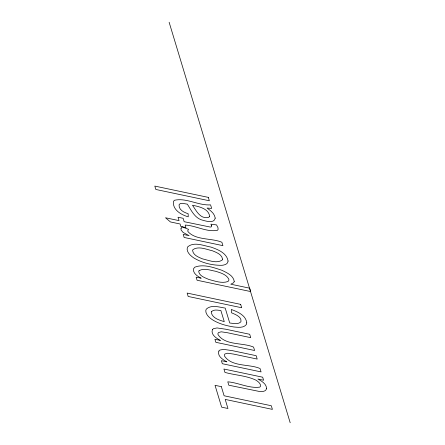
<?xml version="1.0" encoding="UTF-8"?>
<svg xmlns="http://www.w3.org/2000/svg" width="445" height="445" viewBox="0 0 445 445"><rect width="100%" height="100%" fill="white"/><g stroke="black" fill="none" stroke-linecap="round" stroke-linejoin="round"><path stroke-width="0.67" d="M169.128 22.25L290.19 422.75M181.054 228.302L181.043 229.915L183.012 232.362L189.103 235.661L183.223 234.42L184.147 237.469L222.912 245.657L221.888 242.269C211.753 237.858 195.861 240.578 187.885 231.517L187.862 230.354L188.558 229.336L182.111 226.883L181.054 228.302M211.62 225.71L211.497 226.766L210.396 227.078L184.163 221.705L183.14 218.306L178.028 217.227L179.057 220.625L165.512 217.766L170.474 221.96L180.075 223.991L180.82 226.472L185.932 227.551L185.181 225.07C195.833 225.493 207.103 232.624 217.661 230.204L218.139 229.164L217.928 227.59L216.57 224.909L210.913 224.169L211.62 225.71M215.224 218.122C214.323 223.507 206.73 221.321 203.143 220.347C194.843 218.534 191.45 210.563 187.339 204.166L182.266 203.298L180.247 203.549L179.068 204.806C178.634 209.918 184.024 212.454 188.135 213.695L188.257 216.815C181.338 214.968 172.248 209.706 173.511 201.385L174.412 200.278C186.321 197.53 198.431 205.735 210.58 204.867L211.653 208.399L207.075 208.065C210.524 210.596 214.685 213.517 215.224 218.122M246.775 322.898L246.352 324.539C243.432 328.249 237.958 327.298 233.836 326.975C226.766 325.851 219.68 324.016 213.45 320.394A17.483 7.47 19.6 0 1 206.947 314.565L206.013 312.524L205.768 310.682L206.241 309.164C211.275 304.397 219.185 307.178 225.215 308.096L229.715 322.981C233.308 323.359 238.014 324.744 240.912 321.846C242.069 316.734 235.149 314.404 231.517 312.791L231.3 309.47C237.613 311.795 245.952 315.249 246.775 322.898M228.074 261.037L227.64 262.622A17.299 7.393 19.6 0 1 222.072 265.303C212.148 265.459 201.991 262.906 193.486 257.738C190.199 255.408 185.86 251.575 187.462 247.086C193.786 241.268 203.677 245.79 210.941 247.075C217.733 249.445 226.839 252.971 228.074 261.037M212.376 329.678C210.585 334.785 216.648 338.411 220.431 340.431L214.918 339.268L215.842 342.311L254.607 350.499L253.583 347.117C242.942 342.361 225.42 345.782 218.033 334.646L217.944 333.439L218.506 332.537L221.26 331.809L227.145 332.682L250.724 337.66L249.701 334.278L225.865 329.244L217.038 327.943L213.433 328.66L212.376 329.678M218.851 351.083C217.054 356.195 223.117 359.816 226.9 361.841L221.393 360.673L222.311 363.721L261.076 371.909L260.052 368.521C249.417 363.771 231.895 367.192 224.503 356.056L224.419 354.849L224.975 353.947L227.729 353.213L233.614 354.087L257.193 359.07L256.175 355.689L232.335 350.649L223.512 349.353L219.908 350.07L218.851 351.083M266.572 388.39L266.065 389.776L264.986 390.793L263.451 391.35L258.895 391.366L228.802 385.203L227.784 381.821C238.398 382.667 249.15 388.657 259.813 387.122L260.575 386.204C260.77 383.395 258.05 381.593 256.009 380.186C246.319 375.547 235.177 375.263 224.936 372.404L223.913 369.022L262.678 377.204L263.596 380.236L257.9 379.029C261.538 381.087 266.349 383.673 266.572 388.39M222.533 259.135L222.172 260.097C216.415 263.885 208.777 260.236 202.686 258.923C198.793 257.299 193.213 255.369 192.59 250.552L192.952 249.601C198.676 245.807 206.269 249.434 212.326 250.746C216.248 252.371 221.899 254.279 222.533 259.135M211.648 311.489L211.269 312.446C212.393 318.275 219.374 320.127 224.252 321.652L220.887 310.51C217.9 310.282 214.106 309.169 211.648 311.489M199.071 270.766L198.676 271.595C199.477 276.273 205.279 277.819 209.033 279.516C214.991 281.029 221.549 283.599 227.656 281.607A9.517 4.066 19.6 0 0 228.774 279.076C226.288 274.287 220.364 272.785 215.603 271.266C210.346 270.41 204.016 267.651 199.071 270.766M234.248 281.524L233.642 282.736L230.805 284.205L249.678 288.188L250.702 291.57L197.079 280.244L196.145 277.163L201.185 278.231C197.68 276.289 192.919 273.608 193.43 268.919L194.71 267.217C203.549 263.735 213.433 267.501 221.977 270.31C226.766 272.696 233.525 275.511 234.248 281.524M209.651 216.359L208.716 217.344C200.367 219.535 196.34 210.791 192.485 205.251C198.915 206.597 208.694 208.544 209.651 216.359M208.321 197.385L154.81 186.082L155.833 189.47L209.345 200.773L208.321 197.385M240.662 304.374L187.15 293.071L188.174 296.453L241.685 307.756L240.662 304.374M221.349 386.655L215.035 385.32L221.638 407.164L227.951 408.493L225.209 399.415L272.407 409.383L271.305 405.74L224.108 395.772L221.349 386.655"/></g></svg>
